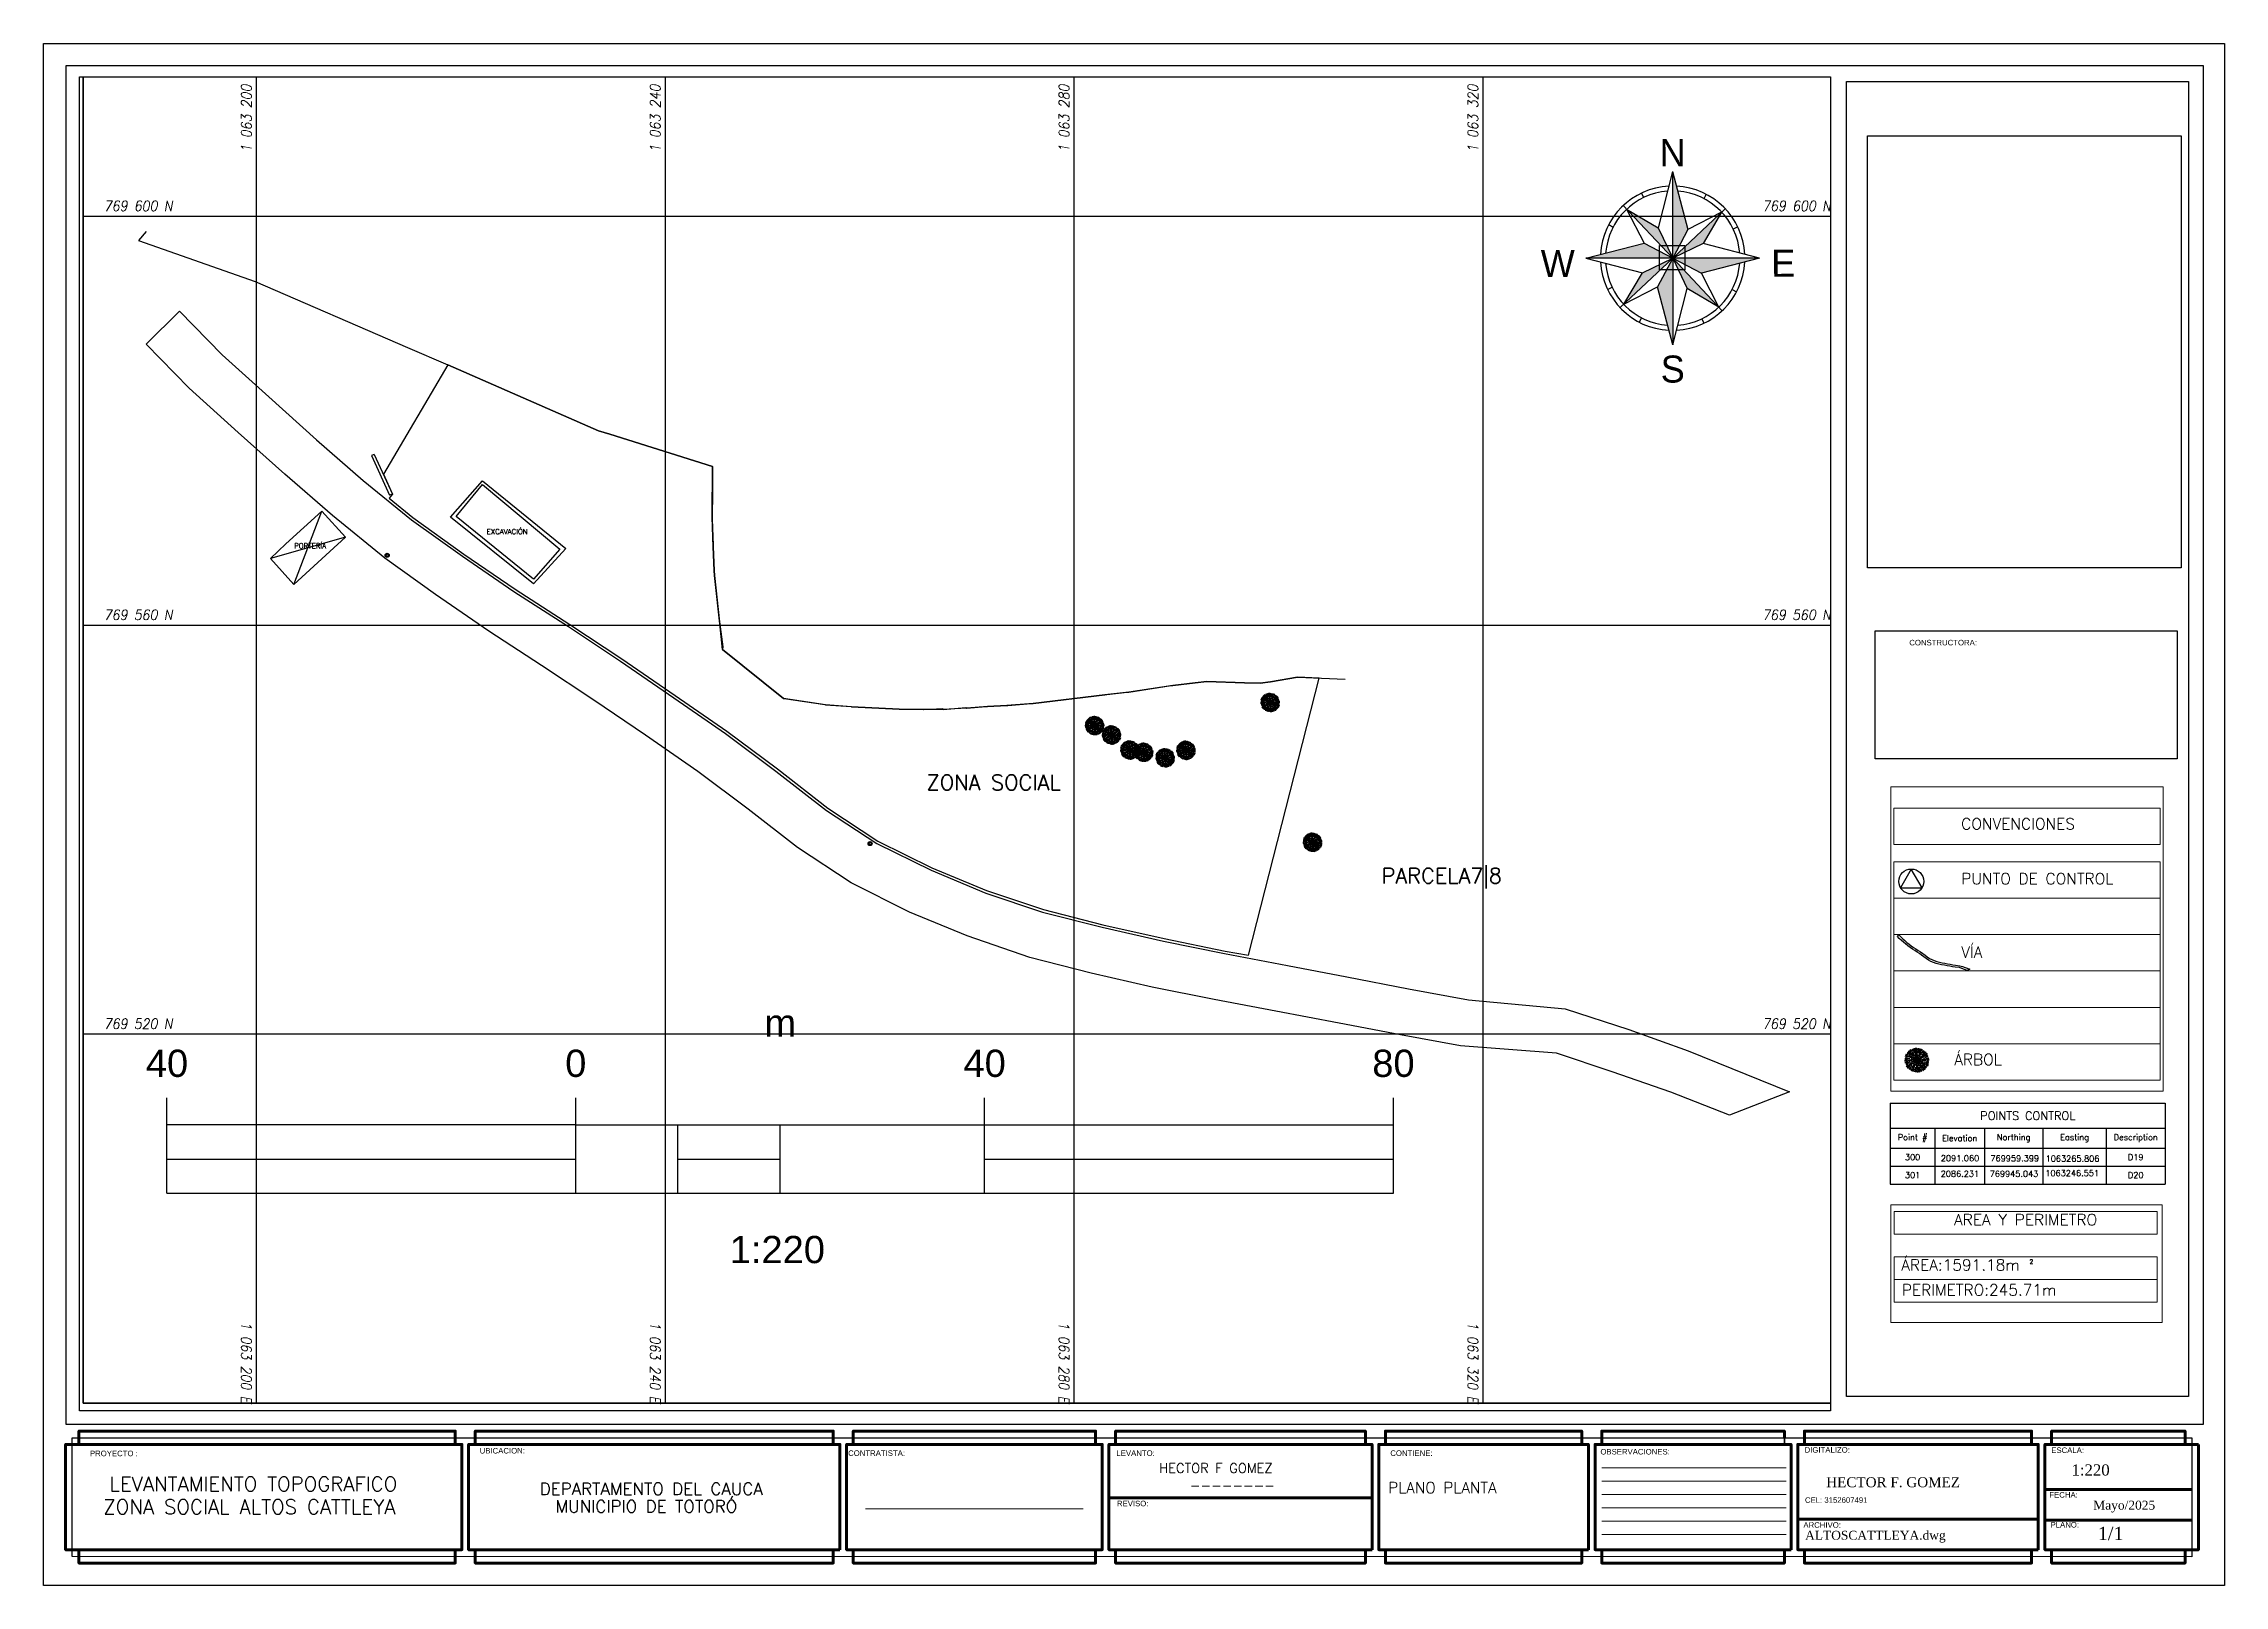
# Paper-space layout 'Layout1' of a CAD drawing. Header units: metres. Extents: x 10 to 980, y 5 to 691.
# The model-space entities are those that its viewports show. They can reach past a viewport. Long polylines and large blocks are cut down to what shows.
import ezdxf
from ezdxf.enums import TextEntityAlignment as Align

# ---------------------------------------------------------------- set-up
doc = ezdxf.new("R2010")
doc.units = ezdxf.units.M
for name, color, linetype in [('A-BLDG', 7, 'Continuous'), ('A.C CERCO', 54, 'Continuous'), ('A.C CONSTRUCCIONES', 7, 'Continuous'), ('A.C MALLA', 251, 'Continuous'), ('A.C PISCINA', 4, 'Continuous'), ('A.C VIA', 40, 'Continuous'), ('A.C ZONA SOCIAL', 102, 'Continuous'), ('C-ANNO-MATC-TEXT', 150, 'Continuous'), ('C-ANNO-TABL', 1, 'Continuous'), ('C-ANNO-TABL-TEXT', 150, 'Continuous'), ('C-ANNO-TABL-TITL', 150, 'Continuous'), ('C-ANNO-TABL-TTBL', 5, 'Continuous'), ('Cuadricula Coordenadas', 5, 'Continuous'), ('DELTA', 1, 'Continuous'), ('IMPRESION', 7, 'Continuous'), ('LONGITUD', 160, 'Continuous'), ('POSTE', 7, 'Continuous'), ('V-SITE-SCAN', 7, 'Continuous'), ('ÁRBOL', 104, 'Continuous')]:
    doc.layers.add(name, color=color, linetype=linetype)
doc.layers.add('TEXTO', color=7, linetype='Continuous', lineweight=20)
doc.styles.add('$2$North Arrow Text', font='BOD_R.TTF', dxfattribs={"height": 0.1})
doc.styles.add('Coordenadas', font='romans', dxfattribs={"width": 0.9, "height": 1.2})
doc.styles.add('S5', font='arial.ttf', dxfattribs={"height": 4})
doc.styles.add('Scale Bar', font='arial.ttf')
doc.styles.get("Standard").update_dxf_attribs({"font": 'simplex.shx'})
picture_1 = doc.add_image_def('image1.jpg', size_in_pixel=(3265, 4497))
picture_2 = doc.add_image_def('image2.png', size_in_pixel=(772, 742))

# ---------------------------------------------------------------- blocks, each defined once
blk = doc.blocks.new('Tree 6')
at = {"color": 0, "linetype": 'ByBlock', "lineweight": -2}
for p, q in [((-0.092, 0.014), (-0.121, 0.015)), ((-0.089, 0.03), (-0.118, 0.039)), ((-0.069, 0.015), (-0.117, 0.025)), ((-0.1, 0.008), (-0.116, 0.006)), ((-0.091, 0.041), (-0.112, 0.052)), ((-0.09, 0.049), (-0.11, 0.058)), ((-0.048, 0.019), (-0.102, 0.04)), ((-0.083, 0.057), (-0.098, 0.064)), ((-0.073, 0.058), (-0.097, 0.073)), ((-0.044, 0.002), (-0.094, 0.005)), ((-0.052, 0.048), (-0.089, 0.08)), ((-0.044, 0.024), (-0.085, 0.046)), ((-0.062, 0.07), (-0.083, 0.093)), ((-0.037, 0.024), (-0.079, 0.051)), ((-0.058, 0.08), (-0.071, 0.101)), ((-0.032, 0.041), (-0.069, 0.086)), ((-0.054, 0.087), (-0.066, 0.106)), ((-0.019, 0.005), (-0.057, 0.015)), ((-0.043, 0.09), (-0.053, 0.104)), ((-0.026, 0.043), (-0.051, 0.082)), ((-0.034, 0.087), (-0.048, 0.112)), ((-0.02, 0.039), (-0.043, 0.084)), ((0, 0), (-0.042, -0.001)), ((-0.014, 0.014), (-0.041, 0.042)), ((-0.021, 0.067), (-0.037, 0.114)), ((0, 0), (-0.037, 0.02)), ((0, 0), (-0.036, -0.022)), ((0, 0), (-0.034, 0.002)), ((0, 0), (-0.03, -0.015)), ((0, 0), (-0.028, 0.018)), ((-0.018, 0.092), (-0.025, 0.121)), ((0, 0), (-0.022, 0.036)), ((0, 0), (-0.02, -0.037)), ((0, 0), (-0.018, -0.028)), ((-0.007, 0.051), (-0.016, 0.109)), ((-0.005, 0.019), (-0.015, 0.057)), ((0, 0), (-0.015, 0.03)), ((-0.01, 0.099), (-0.011, 0.123)), ((-0.003, 0.102), (-0.004, 0.124)), ((-0.001, 0.05), (-0.003, 0.096)), ((0, 0), (-0.002, -0.034)), ((0, 0), (-0.001, 0.042)), ((0, 0), (0.02, 0.037)), ((0, 0), (0.002, 0.034)), ((0, 0), (0.018, 0.028)), ((0, 0), (0.036, 0.022)), ((0, 0), (0.03, 0.015)), ((0, 0), (0.042, 0.001)), ((0, 0), (0.015, -0.03)), ((0, 0), (0.001, -0.042)), ((0, 0), (0.034, -0.002)), ((0, 0), (0.037, -0.02)), ((0, 0), (0.028, -0.018)), ((0, 0), (0.022, -0.036)), ((0.002, 0.044), (0.005, 0.094)), ((0.005, 0.019), (0.015, 0.057)), ((0.008, 0.1), (0.006, 0.116)), ((0.014, 0.092), (0.015, 0.121)), ((0.014, 0.014), (0.042, 0.041)), ((0.015, 0.069), (0.025, 0.117)), ((0.019, 0.048), (0.04, 0.102)), ((0.019, 0.005), (0.057, 0.015)), ((0.024, 0.044), (0.046, 0.085)), ((0.024, 0.037), (0.051, 0.079)), ((0.03, 0.089), (0.039, 0.118)), ((0.039, 0.02), (0.084, 0.043)), ((0.041, 0.091), (0.052, 0.112)), ((0.041, 0.032), (0.086, 0.069)), ((0.043, 0.026), (0.082, 0.051)), ((0.048, 0.052), (0.08, 0.089)), ((0.049, 0.09), (0.058, 0.11)), ((0.05, 0.001), (0.096, 0.003)), ((0.051, 0.007), (0.109, 0.016)), ((0.057, 0.083), (0.064, 0.098)), ((0.058, 0.073), (0.073, 0.097)), ((0.067, 0.021), (0.114, 0.037)), ((0.07, 0.062), (0.093, 0.083)), ((0.08, 0.058), (0.101, 0.071)), ((0.087, 0.054), (0.106, 0.066)), ((0.087, 0.034), (0.112, 0.048)), ((0.09, 0.043), (0.104, 0.053)), ((0.092, 0.018), (0.121, 0.025)), ((0.099, 0.01), (0.123, 0.011)), ((0.102, 0.003), (0.124, 0.004)), ((-0.102, -0.003), (-0.124, -0.004)), ((-0.099, -0.01), (-0.123, -0.011)), ((-0.092, -0.018), (-0.121, -0.025)), ((-0.067, -0.021), (-0.114, -0.037)), ((-0.087, -0.034), (-0.112, -0.048)), ((-0.051, -0.007), (-0.109, -0.016)), ((-0.087, -0.054), (-0.106, -0.066)), ((-0.09, -0.043), (-0.104, -0.053)), ((-0.08, -0.058), (-0.101, -0.071)), ((-0.05, -0.001), (-0.096, -0.003)), ((-0.07, -0.062), (-0.093, -0.083)), ((-0.041, -0.032), (-0.086, -0.069)), ((-0.039, -0.02), (-0.084, -0.043)), ((-0.043, -0.026), (-0.082, -0.051)), ((-0.048, -0.052), (-0.08, -0.089)), ((-0.058, -0.073), (-0.073, -0.097)), ((-0.057, -0.083), (-0.064, -0.098)), ((-0.049, -0.09), (-0.058, -0.11)), ((-0.019, -0.005), (-0.057, -0.015)), ((-0.041, -0.091), (-0.052, -0.112)), ((-0.024, -0.037), (-0.051, -0.079)), ((-0.024, -0.044), (-0.046, -0.085)), ((-0.014, -0.014), (-0.042, -0.041)), ((-0.019, -0.048), (-0.04, -0.102)), ((-0.03, -0.089), (-0.039, -0.118)), ((-0.015, -0.069), (-0.025, -0.117)), ((-0.005, -0.019), (-0.015, -0.057)), ((-0.014, -0.092), (-0.015, -0.121)), ((-0.008, -0.1), (-0.006, -0.116)), ((-0.002, -0.044), (-0.005, -0.094)), ((0.001, -0.05), (0.003, -0.096)), ((0.003, -0.102), (0.004, -0.124)), ((0.005, -0.019), (0.015, -0.057)), ((0.007, -0.051), (0.016, -0.109)), ((0.01, -0.099), (0.011, -0.123)), ((0.014, -0.014), (0.041, -0.042)), ((0.018, -0.092), (0.025, -0.121)), ((0.019, -0.005), (0.057, -0.015)), ((0.02, -0.039), (0.043, -0.084)), ((0.021, -0.067), (0.037, -0.114)), ((0.026, -0.043), (0.051, -0.082)), ((0.032, -0.041), (0.069, -0.086)), ((0.034, -0.087), (0.048, -0.112)), ((0.037, -0.024), (0.079, -0.051)), ((0.043, -0.09), (0.053, -0.104)), ((0.044, -0.002), (0.094, -0.005)), ((0.044, -0.024), (0.085, -0.046)), ((0.048, -0.019), (0.102, -0.04)), ((0.052, -0.048), (0.089, -0.08)), ((0.054, -0.087), (0.066, -0.106)), ((0.058, -0.08), (0.071, -0.101)), ((0.062, -0.07), (0.083, -0.093)), ((0.069, -0.015), (0.117, -0.025)), ((0.073, -0.058), (0.097, -0.073)), ((0.083, -0.057), (0.098, -0.064)), ((0.089, -0.03), (0.118, -0.039)), ((0.09, -0.049), (0.11, -0.058)), ((0.091, -0.041), (0.112, -0.052)), ((0.092, -0.014), (0.121, -0.015)), ((0.1, -0.008), (0.116, -0.006))]:
    blk.add_line(p, q, dxfattribs=at)
blk = doc.blocks.new('VIA')
at = {"layer": 'A.C VIA', "elevation": 409.1, "flags": 128}
blk.add_lwpolyline([(835.07, 294.19), (835.91, 293.34), (836.82, 292.51), (837.76, 291.67), (838.67, 290.88), (839.61, 290.11), (840.61, 289.39), (841.62, 288.7), (842.69, 288.02), (843.7, 287.34), (844.75, 286.63), (845.76, 285.93), (846.75, 285.19), (847.73, 284.42), (848.72, 283.77), (849.78, 283.25), (850.85, 282.8), (851.96, 282.43), (853.13, 282.13), (854.33, 281.86), (855.52, 281.62), (856.76, 281.39), (857.91, 281.17), (859.13, 280.93), (860.3, 280.72), (862.19, 280.54), (863.44, 280.13), (864.6, 279.72), (866.58, 278.92), (865.41, 278.46), (864.25, 278.91), (863.11, 279.31), (862.02, 279.67), (860.14, 279.82), (858.97, 280.03), (857.76, 280.26), (856.53, 280.5), (855.32, 280.72), (854.11, 280.96), (852.92, 281.23), (851.71, 281.55), (850.49, 281.96), (849.36, 282.43), (848.22, 283), (847.17, 283.7), (846.2, 284.45), (845.22, 285.18), (844.2, 285.89), (843.18, 286.58), (842.16, 287.26), (841.13, 287.93), (840.08, 288.64), (839.09, 289.36), (838.07, 290.19), (837.13, 291), (836.22, 291.81), (835.27, 292.68), (834.42, 293.54), (835.07, 294.19)], dxfattribs=at)
blk = doc.blocks.new('*U85')
at = {"linetype": 'ByBlock', "lineweight": -2}
h = blk.add_hatch(color=0, dxfattribs=at)
h.paths.add_polyline_path([(-1, 1518), (0, 0), (263, 502)])
h.paths.add_polyline_path([(857, 806), (0, 0), (531, 256)])
h.paths.add_polyline_path([(1518, 1), (0, 0), (502, -263)])
h.paths.add_polyline_path([(0, 0), (256, -531), (806, -857)])
h.paths.add_polyline_path([(0, 0), (-263, -502), (1, -1518)])
h.paths.add_polyline_path([(0, 0), (-531, -256), (-857, -806)])
h.paths.add_polyline_path([(-502, 263), (-1518, -1), (0, 0)])
h.paths.add_polyline_path([(-256, 531), (-806, 857), (0, 0)])
at = {"color": 0, "linetype": 'ByBlock', "lineweight": -2}
for points in [[(-1, 1518), (-256, 531)], [(-1, 1518), (1, -1518)], [(-1, 1518), (263, 502)], [(0, 0), (-866, 921)], [(-806, 857), (-502, 263)], [(-806, 857), (-256, 531)], [(-548, 1139), (-510, 1060)], [(0, 0), (921, 866)], [(857, 806), (263, 502)], [(857, 806), (531, 256)], [(587, 1120), (546, 1042)], [(-1120, 587), (-1042, 546)], [(-256, 531), (0, 0)], [(263, 502), (0, 0)], [(1139, 548), (1060, 510)], [(-1518, -1), (-502, 263)], [(1518, 1), (-1518, -1)], [(-502, 263), (0, 0)], [(531, 256), (0, 0)], [(1518, 1), (502, -263)], [(1518, 1), (531, 256)], [(-1518, -1), (-531, -256)], [(0, 0), (-921, -866)], [(-857, -806), (-531, -256)], [(-531, -256), (0, 0)], [(0, 0), (-263, -502)], [(0, 0), (866, -921)], [(0, 0), (502, -263)], [(0, 0), (256, -531)], [(806, -857), (502, -263)], [(-1139, -548), (-1060, -510)], [(-857, -806), (-263, -502)], [(1, -1518), (-263, -502)], [(1, -1518), (256, -531)], [(806, -857), (256, -531)], [(1042, -546), (1120, -587)], [(-546, -1042), (-587, -1120)], [(510, -1060), (548, -1139)]]:
    blk.add_lwpolyline(points, dxfattribs=at)
for radius, start, end in [(1264, 93.02, 177.0299), (1177, 94.3684, 175.6815), (1264, 3.02, 87.0299), (1177, 4.3684, 85.6815), (1264, 183.02, 267.0299), (1177, 184.3684, 265.6815), (1264, 273.02, 357.0299), (1177, 274.3684, 355.6815)]:
    blk.add_arc((0, 0), radius, start, end, dxfattribs=at)
at = {"color": 0, "linetype": 'ByBlock', "lineweight": -2, "style": '$2$North Arrow Text'}
for s, p in [('N', (-1, 1469)), ('W', (-2012, -470)), ('E', (1936, -468)), ('S', (1, -2319))]:
    blk.add_text(s, height=473, rotation=0.0249, dxfattribs=at).set_placement(p, align=Align.BOTTOM_CENTER)
blk = doc.blocks.new('*U87')
for p, q in [((-181.82, 30.3), (-181.82, 42.42)), ((0, 30.3), (0, 42.42)), ((181.82, 30.3), (181.82, 42.42)), ((363.64, 30.3), (363.64, 42.42)), ((-181.82, 0), (-181.82, 30.3)), ((0, 30.3), (-181.82, 30.3)), ((0, 30.3), (363.64, 30.3)), ((0, 0), (0, 30.3)), ((45.45, 0), (45.45, 30.3)), ((90.91, 0), (90.91, 30.3)), ((181.82, 0), (181.82, 30.3)), ((363.64, 0), (363.64, 30.3)), ((-181.82, 15.15), (0, 15.15)), ((45.45, 15.15), (90.91, 15.15)), ((181.82, 15.15), (363.64, 15.15)), ((0, 0), (363.64, 0)), ((-181.82, 0), (0, 0))]:
    blk.add_line(p, q)
at = {"style": 'Scale Bar'}
for tag, p in [('Map.ScaleBar.Units.Label', (90.91, 65.99)), ('Map.ScaleBar.Div', (-181.82, 48.03)), ('Map.ScaleBar.Div0', (0, 48.03)), ('Map.ScaleBar.Div1', (181.82, 48.03)), ('Map.ScaleBar.Div2', (363.64, 48.03))]:
    blk.add_attdef(tag, text='', height=12.12, dxfattribs=at).set_placement(p, align=Align.BOTTOM_CENTER)
blk.add_attdef('Map.ScaleBar.ScaleRatio', text='', height=12.12, dxfattribs=at).set_placement((89.64, -19.02), align=Align.TOP_CENTER)

msp = doc.modelspace()

# ---------------------------------------------------------------- linework, layer by layer
at = {"layer": 'A.C CERCO', "elevation": 2044.78, "flags": 128}
msp.add_lwpolyline([(1063189.18, 769598.49), (1063188.45, 769597.62), (1063199.86, 769593.6), (1063214.75, 769587.16), (1063218.71, 769585.44), (1063233.46, 769579.01)], dxfattribs=at)
at = {"layer": 'A.C CONSTRUCCIONES'}
msp.add_lwpolyline([(1063183.04, 769614.22), (1063354.02, 769614.22), (1063354.02, 769483.88), (1063183.04, 769483.88)], close=True, dxfattribs=at)
at = {"layer": 'A.C CONSTRUCCIONES', "flags": 128}
for points, elevation in [([(1063211.51, 769576.69), (1063211.24, 769576.57)], 2048.82), ([(1063211.24, 769576.57), (1063213.01, 769572.7)], 2048.82), ([(1063211.51, 769576.69), (1063213.29, 769572.81)], 2048.82), ([(1063213.29, 769572.81), (1063213.01, 769572.7)], 2048.82), ([(1063218.97, 769570.55), (1063222.09, 769574.11), (1063230.26, 769567.47), (1063227.09, 769564.04), (1063218.97, 769570.55)], 2050.78), ([(1063203.65, 769563.98), (1063201.34, 769566.52), (1063202.86, 769567.94), (1063206.39, 769571.14)], 2048.91), ([(1063203.65, 769563.98), (1063206.39, 769571.14), (1063208.7, 769568.6), (1063201.34, 769566.52)], 2048.91), ([(1063206.39, 769571.14), (1063208.7, 769568.6), (1063207.17, 769567.19), (1063203.65, 769563.98)], 2048.91)]:
    msp.add_lwpolyline(points, dxfattribs=dict(at, elevation=elevation))
at = {"layer": 'A.C MALLA', "flags": 128}
for points, elevation in [([(1063233.46, 769579.01), (1063234.54, 769578.66), (1063244.61, 769575.52), (1063244.6, 769572.95), (1063244.56, 769570.55), (1063244.56, 769570.36), (1063244.66, 769567.79), (1063244.67, 769567.66), (1063244.76, 769565.32), (1063244.78, 769564.84), (1063245.27, 769560.31), (1063245.35, 769559.82), (1063245.62, 769557.86), (1063245.57, 769557.6), (1063251.56, 769552.8), (1063251.61, 769552.8), (1063251.61, 769552.8)], 2044.78), ([(1063251.61, 769552.8), (1063255.59, 769552.22), (1063255.64, 769552.19), (1063255.64, 769552.19), (1063258.16, 769552.02), (1063258.21, 769552.01), (1063262.87, 769551.77), (1063265.21, 769551.73), (1063265.25, 769551.74), (1063267.15, 769551.83), (1063267.18, 769551.75), (1063269.37, 769551.94), (1063269.47, 769551.86), (1063271.34, 769552.03), (1063271.52, 769552.02), (1063273.4, 769552.12), (1063273.51, 769552.13), (1063275.78, 769552.32), (1063275.98, 769552.32), (1063282.99, 769553.17), (1063283.18, 769553.21), (1063285.17, 769553.43), (1063285.32, 769553.42), (1063289.47, 769554.08), (1063289.65, 769554.1), (1063291.83, 769554.35), (1063292.95, 769554.48), (1063296.66, 769554.35), (1063298.19, 769554.31), (1063299.18, 769554.44), (1063301.84, 769554.89), (1063301.88, 769554.91), (1063306.49, 769554.69)], 2052.06)]:
    msp.add_lwpolyline(points, dxfattribs=dict(at, elevation=elevation))
at = {"layer": 'A.C PISCINA', "elevation": 2049.84, "flags": 128}
msp.add_lwpolyline([(1063219.52, 769570.63), (1063222.09, 769573.73), (1063229.65, 769567.42), (1063227.1, 769564.49), (1063219.52, 769570.63)], dxfattribs=at)
at = {"layer": 'A.C VIA', "elevation": 2045.52, "flags": 128}
msp.add_lwpolyline([(1063192.44, 769590.71), (1063196.64, 769586.44), (1063201.18, 769582.31), (1063205.87, 769578.13), (1063210.41, 769574.14), (1063215.15, 769570.3), (1063220.13, 769566.72), (1063225.15, 769563.28), (1063230.5, 769559.84), (1063235.59, 769556.46), (1063240.81, 769552.89), (1063245.86, 769549.39), (1063250.81, 769545.72), (1063255.74, 769541.86), (1063260.68, 769538.62), (1063265.98, 769536.01), (1063271.34, 769533.78), (1063276.9, 769531.91), (1063282.71, 769530.43), (1063288.72, 769529.07), (1063294.68, 769527.86), (1063300.87, 769526.71), (1063306.65, 769525.59), (1063312.71, 769524.41), (1063318.57, 769523.34), (1063328.01, 769522.44), (1063334.25, 769520.42), (1063340.07, 769518.34), (1063349.98, 769514.34), (1063344.11, 769512.06), (1063338.35, 769514.31), (1063332.61, 769516.3), (1063327.18, 769518.13), (1063317.79, 769518.84), (1063311.93, 769519.91), (1063305.9, 769521.05), (1063299.72, 769522.24), (1063293.68, 769523.37), (1063287.61, 769524.56), (1063281.66, 769525.93), (1063275.65, 769527.49), (1063269.51, 769529.58), (1063263.88, 769531.91), (1063258.16, 769534.77), (1063252.93, 769538.23), (1063248.08, 769541.98), (1063243.17, 769545.68), (1063238.06, 769549.21), (1063232.99, 769552.66), (1063227.87, 769556.05), (1063222.71, 769559.39), (1063217.49, 769562.98), (1063212.53, 769566.54), (1063207.41, 769570.7), (1063202.75, 769574.75), (1063198.18, 769578.82), (1063193.41, 769583.18), (1063189.18, 769587.48), (1063192.44, 769590.71)], dxfattribs=at)
at = {"layer": 'A.C ZONA SOCIAL', "elevation": 2051.82, "flags": 128}
msp.add_lwpolyline([(1063297.03, 769527.69), (1063303.95, 769554.81), (1063303.95, 769554.81), (1063301.84, 769554.89), (1063299.18, 769554.44), (1063298.19, 769554.31), (1063296.66, 769554.35), (1063292.95, 769554.48), (1063291.83, 769554.35), (1063289.65, 769554.1), (1063285.32, 769553.42), (1063282.99, 769553.17), (1063275.98, 769552.32), (1063273.4, 769552.12), (1063271.52, 769552.02), (1063269.47, 769551.86), (1063267.18, 769551.75), (1063265.21, 769551.73), (1063262.87, 769551.77), (1063258.21, 769552.01), (1063255.64, 769552.19), (1063251.56, 769552.8), (1063245.57, 769557.6), (1063245.35, 769559.82), (1063244.78, 769564.84), (1063244.76, 769565.32), (1063244.67, 769567.66), (1063244.56, 769570.55), (1063244.61, 769575.52), (1063234.54, 769578.66), (1063233.46, 769579.01), (1063218.71, 769585.44), (1063212.4, 769574.75), (1063213.29, 769572.81), (1063212.95, 769572.42), (1063215.29, 769570.52), (1063220.27, 769566.94), (1063225.29, 769563.5), (1063230.64, 769560.06), (1063235.73, 769556.68), (1063240.95, 769553.11), (1063246, 769549.61), (1063250.95, 769545.94), (1063255.88, 769542.08), (1063260.76, 769538.87), (1063266.06, 769536.26), (1063271.41, 769534.02), (1063276.97, 769532.16), (1063282.79, 769530.68), (1063288.79, 769529.32), (1063294.75, 769528.11), (1063297.03, 769527.69)], dxfattribs=at)
at = {"layer": 'Cuadricula Coordenadas', "color": 8}
for p, q in [((1063200, 769483.88), (1063200, 769614.22)), ((1063240, 769483.88), (1063240, 769614.22)), ((1063280, 769483.88), (1063280, 769614.22)), ((1063320, 769483.88), (1063320, 769614.22)), ((1063183.04, 769600), (1063354.02, 769600)), ((1063183.04, 769560), (1063354.02, 769560)), ((1063183.04, 769520), (1063354.02, 769520))]:
    msp.add_line(p, q, dxfattribs=at)
at = {"layer": 'Cuadricula Coordenadas', "color": 5}
msp.add_lwpolyline([(1063183.04, 769614.22), (1063183.04, 769483.88), (1063354.02, 769483.88), (1063354.02, 769614.22), (1063183.04, 769614.22), (1063183.04, 769614.22)], dxfattribs=at)
at = {"layer": 'DELTA', "elevation": -3.74, "flags": 128}
msp.add_lwpolyline([(1063212.77, 769567.02), (1063212.59, 769566.72), (1063212.94, 769566.72)], close=True, dxfattribs=at)
at = {"layer": 'DELTA', "flags": 128}
msp.add_lwpolyline([(1063260.02, 769538.82), (1063259.84, 769538.52), (1063260.19, 769538.52)], close=True, dxfattribs=at)
at = {"layer": 'DELTA'}
for centre in [(1063212.77, 769566.82, 2049.18), (1063260.02, 769538.62, 2052.93)]:
    msp.add_circle(centre, 0.2, dxfattribs=at)

# ---------------------------------------------------------------- block references
at = {"layer": 'ÁRBOL', "xscale": 7.645006540321809, "yscale": 7.645006540321809, "zscale": 7.645006540321809}
for p in [(1063299.16, 769552.42, 2862.18), (1063281.99, 769550.16, 2862.18), (1063283.64, 769549.24, 2862.18), (1063285.43, 769547.77, 2862.18), (1063286.79, 769547.55, 2862.18), (1063288.89, 769547.01, 2862.18), (1063290.92, 769547.74, 2862.18), (1063303.31, 769538.75, 2862.18)]:
    msp.add_blockref('Tree 6', p, dxfattribs=at)

# ---------------------------------------------------------------- texts
at = {"layer": 'C-ANNO-MATC-TEXT', "attachment_point": 1}
for s, heights, insert, char_height in [('EXCAVACIÓN', [0], (1063222.5, 769569.39, 2050), 0.5), ('PORTERÍA', [0.646], (1063203.67, 769568, 2048.91), 0.5), ('ZONA SOCIAL', [0], (1063265.55, 769545.35, 2047), 1.5), ('PARCELA7|8', [0], (1063310.07, 769536.23, 2046), 1.5)]:
    msp.add_mtext_dynamic_manual_height_columns(s, width=15.1844, gutter_width=0.353, heights=heights, dxfattribs=dict(at, insert=insert, char_height=char_height))
at = {"layer": 'Cuadricula Coordenadas', "color": 7, "style": 'Coordenadas', "oblique": 10, "width": 0.9}
for s, rotation, p in [(' 1 063 200 E', 90, (1063199, 769614.22)), (' 1 063 240 E', 90, (1063239, 769614.22)), (' 1 063 280 E', 90, (1063279, 769614.22)), (' 1 063 320 E', 90, (1063319, 769614.22)), (' 1 063 200 E', 270, (1063199, 769483.88)), (' 1 063 240 E', 270, (1063239, 769483.88)), (' 1 063 280 E', 270, (1063279, 769483.88)), (' 1 063 320 E', 270, (1063319, 769483.88))]:
    msp.add_text(s, height=1, rotation=rotation, dxfattribs=at).set_placement(p, align=Align.MIDDLE_RIGHT)
for s, p in [('   769 600 N', (1063183.04, 769601)), ('   769 560 N', (1063183.04, 769561)), ('   769 520 N', (1063183.04, 769521))]:
    msp.add_text(s, height=1, dxfattribs=at).set_placement(p, align=Align.MIDDLE_LEFT)
for s, p in [('   769 600 N', (1063354.02, 769601)), ('   769 560 N', (1063354.02, 769561)), ('   769 520 N', (1063354.02, 769521))]:
    msp.add_text(s, height=1, dxfattribs=at).set_placement(p, align=Align.MIDDLE_RIGHT)

psp = doc.layouts.get("Layout1")

# ---------------------------------------------------------------- linework, layer by layer
at = {"layer": 'A-BLDG'}
psp.add_lwpolyline([(824.6, 429.41), (958.91, 429.41), (958.91, 372.56), (824.6, 372.56)], close=True, dxfattribs=at)
at = {"layer": 'A.C CONSTRUCCIONES'}
psp.add_lwpolyline([(25.99, 675.8), (804.7, 675.8), (804.7, 82.67), (25.99, 82.67)], close=True, dxfattribs=at)
at = {"layer": 'C-ANNO-TABL', "color": 1, "linetype": 'Continuous', "lineweight": -3}
for p, q in [((831.27, 208.24), (851.13, 208.24)), ((851.13, 208.24), (873.14, 208.24)), ((851.13, 208.24), (851.13, 199.38)), ((873.14, 208.24), (899.19, 208.24)), ((873.14, 208.24), (873.14, 199.38)), ((899.19, 208.24), (927.27, 208.24)), ((899.19, 208.24), (899.19, 199.38)), ((927.27, 208.24), (953.58, 208.24)), ((927.27, 208.24), (927.27, 199.38)), ((831.27, 199.38), (851.13, 199.38)), ((851.13, 199.38), (873.14, 199.38)), ((851.13, 199.38), (851.13, 191.42)), ((873.14, 199.38), (899.19, 199.38)), ((873.14, 199.38), (873.14, 191.42)), ((899.19, 199.38), (927.27, 199.38)), ((899.19, 199.38), (899.19, 191.42)), ((927.27, 199.38), (953.58, 199.38)), ((927.27, 199.38), (927.27, 191.42)), ((831.27, 191.42), (851.13, 191.42)), ((851.13, 191.42), (873.14, 191.42)), ((851.13, 191.42), (851.13, 183.45)), ((873.14, 191.42), (899.19, 191.42)), ((873.14, 191.42), (873.14, 183.45)), ((899.19, 191.42), (927.27, 191.42)), ((899.19, 191.42), (899.19, 183.45)), ((927.27, 191.42), (953.58, 191.42)), ((927.27, 191.42), (927.27, 183.45))]:
    psp.add_line(p, q, dxfattribs=at)
at = {"layer": 'C-ANNO-TABL-TTBL', "color": 5, "linetype": 'Continuous', "lineweight": -3}
for p, q in [((831.27, 219.39), (953.58, 219.39)), ((831.27, 219.39), (831.27, 208.24)), ((953.58, 219.39), (953.58, 208.24)), ((831.27, 208.24), (831.27, 199.38)), ((953.58, 208.24), (953.58, 199.38)), ((831.27, 199.38), (831.27, 191.42)), ((953.58, 199.38), (953.58, 191.42)), ((831.27, 191.42), (831.27, 183.45)), ((953.58, 191.42), (953.58, 183.45)), ((831.27, 183.45), (851.13, 183.45)), ((851.13, 183.45), (873.14, 183.45)), ((873.14, 183.45), (899.19, 183.45)), ((899.19, 183.45), (927.27, 183.45)), ((927.27, 183.45), (953.58, 183.45))]:
    psp.add_line(p, q, dxfattribs=at)
at = {"layer": 'DELTA', "flags": 128}
psp.add_lwpolyline([(845.39, 315.22), (840.59, 323.52), (835.8, 315.22)], close=True, dxfattribs=at)
at = {"layer": 'DELTA'}
psp.add_circle((840.59, 317.99), 5.54, dxfattribs=at)
at = {"layer": 'IMPRESION'}
for points in [[(979.86, 690.53), (979.86, 5), (10, 5), (10, 690.53)], [(19.88, 76.61), (970.5, 76.61), (970.5, 680.63), (19.88, 680.63)]]:
    psp.add_lwpolyline(points, close=True, dxfattribs=at)
at = {"layer": 'IMPRESION', "color": 7, "lineweight": 25}
psp.add_lwpolyline([(965.34, 70.64), (965.34, 17.68), (22.72, 17.84), (22.72, 70.64)], close=True, dxfattribs=at)
at = {"layer": 'IMPRESION', "color": 7, "lineweight": 70}
for points in [[(25.69, 67.68), (25.69, 73.61), (186.3, 73.61), (193.06, 73.61), (193.06, 67.68)], [(361.15, 73.61), (201.95, 73.61), (201.95, 67.68)], [(361.15, 67.68), (361.15, 73.61), (361.15, 70.64)], [(370.05, 67.68), (370.05, 73.61), (383.71, 73.61), (477.87, 73.61), (477.87, 67.68)], [(486.76, 67.68), (486.76, 73.61), (597.84, 73.61), (597.84, 67.68)], [(606.73, 67.68), (606.73, 73.61), (694.03, 73.61), (694.03, 67.68)], [(702.92, 67.68), (702.92, 73.61), (784.19, 73.61), (784.19, 70.64)], [(793.08, 67.68), (793.08, 73.61), (894.12, 73.61), (894.12, 67.68)], [(903.01, 67.68), (903.01, 73.61), (962.38, 73.61), (962.38, 67.68)], [(483.8, 43.92), (600.8, 43.92)], [(900.05, 47.68), (965.34, 47.68)], [(790.11, 34.44), (897.08, 34.44)], [(900.05, 33.95), (965.34, 33.95)], [(193.06, 20.81), (193.06, 14.88), (186.3, 14.88), (25.69, 14.88), (25.69, 20.81)], [(201.95, 20.81), (201.95, 14.88), (361.15, 14.88), (361.15, 20.81)], [(370.05, 20.81), (370.05, 14.88), (383.71, 14.88), (477.87, 14.88), (477.87, 20.81)], [(597.84, 20.81), (597.84, 14.88), (486.76, 14.88), (486.76, 20.81)], [(694.03, 20.81), (694.03, 14.88), (606.73, 14.88), (606.73, 20.81)], [(784.19, 20.81), (784.19, 14.88), (702.92, 14.88), (702.92, 20.81)], [(894.12, 20.81), (894.12, 14.88), (793.08, 14.88), (793.08, 20.81)], [(962.38, 20.81), (962.38, 14.88), (903.01, 14.88), (903.01, 20.81)]]:
    psp.add_lwpolyline(points, dxfattribs=at)
at = {"layer": 'IMPRESION', "color": 7, "lineweight": 35}
psp.add_lwpolyline([(784.19, 73.61), (784.19, 67.68)], dxfattribs=at)
at = {"layer": 'IMPRESION', "color": 7, "lineweight": 60}
for points in [[(183.33, 20.81), (19.76, 20.81), (19.76, 67.68), (183.33, 67.68), (196.02, 67.68), (196.02, 20.81), (183.33, 20.81)], [(377.78, 20.81), (367.08, 20.81), (367.08, 67.68), (380.74, 67.68), (480.83, 67.68), (480.83, 20.81), (377.78, 20.81)]]:
    psp.add_lwpolyline(points, dxfattribs=at)
for points in [[(364.12, 20.81), (198.99, 20.81), (198.99, 67.68), (364.12, 67.68)], [(600.8, 20.81), (483.8, 20.81), (483.8, 67.68), (600.8, 67.68)], [(696.99, 20.81), (603.76, 20.81), (603.76, 67.68), (696.99, 67.68)], [(787.15, 20.81), (699.96, 20.81), (699.96, 67.68), (787.15, 67.68)], [(897.08, 20.81), (790.11, 20.81), (790.11, 67.68), (897.08, 67.68)], [(968.31, 67.68), (968.31, 20.81), (900.05, 20.81), (900.05, 67.68)]]:
    psp.add_lwpolyline(points, close=True, dxfattribs=at)
at = {"layer": 'IMPRESION', "color": 7, "lineweight": 0}
for points in [[(703.04, 57.29), (785.02, 57.29)], [(703.04, 51.36), (785.02, 51.36)], [(375.48, 39), (472.37, 39)], [(703.04, 45.43), (785.02, 45.43)], [(703.04, 39.5), (785.02, 39.5)], [(703.04, 33.57), (785.02, 33.57)], [(703.04, 27.64), (785.02, 27.64)]]:
    psp.add_lwpolyline(points, dxfattribs=at)
at = {"layer": 'POSTE'}
psp.add_lwpolyline([(811.8, 673.62), (963.85, 673.62), (963.85, 88.97), (811.8, 88.97)], close=True, dxfattribs=at)
at = {"layer": 'TEXTO'}
for points in [[(831.52, 224.68), (952.63, 224.68), (952.63, 360.02), (831.52, 360.02)], [(832.84, 350.55), (951.36, 350.55), (951.36, 334.36), (832.84, 334.36)], [(832.84, 326.77), (951.36, 326.77), (951.36, 310.58), (832.84, 310.58)], [(832.84, 310.58), (951.36, 310.58), (951.36, 294.39), (832.84, 294.39)], [(832.84, 294.39), (951.36, 294.39), (951.36, 278.2), (832.84, 278.2)], [(832.84, 278.2), (951.36, 278.2), (951.36, 262.01), (832.84, 262.01)], [(832.84, 262.01), (951.36, 262.01), (951.36, 245.82), (832.84, 245.82)], [(832.84, 245.82), (951.36, 245.82), (951.36, 229.62), (832.84, 229.62)], [(831.52, 174.23), (952.18, 174.23), (952.18, 121.88), (831.52, 121.88)], [(832.95, 171.24), (950, 171.24), (950, 161.17), (832.95, 161.17)], [(832.95, 151.1), (950, 151.1), (950, 141.03), (832.95, 141.03)], [(832.95, 141.03), (950, 141.03), (950, 130.96), (832.95, 130.96)]]:
    psp.add_lwpolyline(points, close=True, dxfattribs=at)

# ---------------------------------------------------------------- block references
at = {"layer": 'A.C CONSTRUCCIONES', "xscale": 0.0254, "yscale": 0.0254, "zscale": 0.0254}
psp.add_blockref('*U85', (734.5, 595.12), dxfattribs=at)
at = {"layer": 'A.C VIA'}
psp.add_blockref('VIA', (0, 0), dxfattribs=at)
at = {"layer": 'C-ANNO-TABL-TEXT'}
psp.add_blockref('*U87', (246.68, 179.41), dxfattribs=at).add_auto_attribs({'Map.ScaleBar.Div2': '80', 'Map.ScaleBar.Div1': '40', 'Map.ScaleBar.Div0': '0', 'Map.ScaleBar.Units.Label': 'm', 'Map.ScaleBar.ScaleRatio': '1:220', 'Map.ScaleBar.Div': '40'})
at = {"layer": 'ÁRBOL', "xscale": 44.33874538133904, "yscale": 44.33874538133904, "zscale": 44.33874538133904}
psp.add_blockref('Tree 6', (843.09, 238.51, 16599.81), dxfattribs=at)

# ---------------------------------------------------------------- texts
at = {"layer": 'C-ANNO-MATC-TEXT'}
for s, height, p in [('CONVENCIONES', 5, (862.82, 341.1)), ('PUNTO DE CONTROL', 5, (862.82, 316.72)), ('VÍA', 5, (862.82, 284.07)), ('ÁRBOL', 5, (859.71, 236.31)), ('AREA Y PERIMETRO', 5, (859.62, 165.11)), ('ÁREA:1591.18m', 5, (836.17, 144.97)), ('2', 2, (893.16, 147.93)), ('PERIMETRO:245.71m', 5, (836.4, 133.86))]:
    psp.add_text(s, height=height, dxfattribs=at).set_placement(p)
at = {"layer": 'C-ANNO-TABL-TEXT', "color": 150, "linetype": 'Continuous', "lineweight": -3, "char_height": 2.656, "attachment_point": 5}
for s, insert in [('300', (841.2, 195.4)), ('D19', (940.43, 195.4)), ('D20', (940.43, 187.43))]:
    psp.add_mtext(s, dxfattribs=dict(at, insert=insert))
at = {"layer": 'C-ANNO-TABL-TEXT', "color": 150, "linetype": 'Continuous', "lineweight": -3, "insert": (841.2, 187.43), "char_height": 2.656, "width": 6.7039, "attachment_point": 5}
psp.add_mtext('301', dxfattribs=at)
at = {"layer": 'C-ANNO-TABL-TITL', "color": 150, "linetype": 'Continuous', "lineweight": -3, "attachment_point": 5}
for s, insert, char_height in [('POINTS CONTROL', (892.43, 213.82), 3.7188), ('Point #', (841.2, 203.81), 2.656), ('Elevation', (862.13, 203.81), 2.656), ('Northing', (886.16, 203.81), 2.656), ('Easting', (913.23, 203.81), 2.656), ('Description', (940.43, 203.81), 2.6563), ('769959.399', (886.63, 194.88), 2.656), ('1063265.806', (912.32, 194.74), 2.6563), ('2086.231', (862.24, 188.02), 2.656), ('769945.043', (886.3, 188.02), 2.656), ('1063246.551', (912.17, 188.3), 2.6563)]:
    psp.add_mtext(s, dxfattribs=dict(at, insert=insert, char_height=char_height))
at = {"layer": 'LONGITUD', "insert": (853.76, 196.24), "char_height": 2.656, "width": 15.8048, "attachment_point": 1}
psp.add_mtext('2091.060', dxfattribs=at)
at = {"layer": 'TEXTO', "color": 7, "lineweight": 35}
for s, height, p in [('HECTOR F GOMEZ', 4.2487, (506.14, 55.03)), ('LEVANTAMIENTO TOPOGRAFICO', 6.4225, (39.26, 46.89)), ('DEPARTAMENTO DEL CAUCA', 5.4344, (230.62, 45.19)), ('ZONA SOCIAL ALTOS CATTLEYA', 6.4225, (36.53, 36.72)), ('MUNICIPIO DE TOTORÓ', 5.4344, (237.67, 37.41))]:
    psp.add_text(s, height=height, dxfattribs=at).set_placement(p)
psp.add_text('--------', height=4.249, dxfattribs=at).set_placement((538.68, 47.36), align=Align.CENTER)
at = {"layer": 'TEXTO', "color": 7, "lineweight": 35, "attachment_point": 1, "style": 'S5'}
for s, insert, char_height, width in [('CONSTRUCTORA:', (839.73, 425.42), 2.4702, 70.1089), ('PROYECTO :', (30.6, 64.91), 2.47, 70.1089), ('UBICACION:', (203.93, 66.11), 2.47, 70.1089), ('CONTRATISTA:', (367.79, 65.03), 2.4702, 70.1089), ('LEVANTO:', (487.12, 65.03), 2.47, 70.1089), ('CONTIENE:', (608.92, 65.03), 2.47, 70.1089), ('OBSERVACIONES:', (702.35, 65.67), 2.4702, 70.1089), ('DIGITALIZO:', (793.18, 66.48), 2.4702, 70.1089), ('ESCALA:', (902.86, 66.32), 2.47, 70.1089), ('{\\fBookman Old Style|b0|i0|c0|p18;1:220}', (911.85, 58.79), 4.9404, 184.3403), ('{\\fBookman Old Style|b0|i0|c0|p18;HECTOR F. GOMEZ}', (802.78, 53.09), 4.4463, 184.3403), ('REVISO:', (487.35, 42.63), 2.47, 70.1089), ('CEL: 3152607491', (793.32, 44.18), 2.4702, 70.1089), ('FECHA:', (902.02, 46.49), 2.47, 70.1089), ('{\\fBookman Old Style|b0|i0|c0|p18;Mayo/2025}', (921.56, 42.65), 3.9523, 184.3403), ('ARCHIVO:', (792.64, 33.09), 2.47, 70.1089), ('{\\fBookman Old Style|b0|i0|c0|p18;ALTOSCATTLEYA.dwg    }', (793.4, 29.27), 3.9523, 184.3403), ('PLANO:', (902.56, 33.19), 2.47, 70.1089), ('{\\fBookman Old Style|b0|i0|c0|p18;1/1}', (923.56, 31.05), 5.9284, 184.3403)]:
    psp.add_mtext(s, dxfattribs=dict(at, insert=insert, char_height=char_height, width=width))
at = {"layer": 'TEXTO', "color": 7, "lineweight": 35, "insert": (607.95, 50.92), "char_height": 4.9404, "width": 184.3403, "attachment_point": 1}
psp.add_mtext('PLANO PLANTA ', dxfattribs=at)

# ---------------------------------------------------------------- pictures from other files: only their frames are drawn
at = {"layer": 'A.C CONSTRUCCIONES'}
image = psp.add_image(picture_2, insert=(728.58, 590), size_in_units=(11.27, 10.83), dxfattribs=at)
image.dxf.flags = 15
at = {"layer": 'V-SITE-SCAN'}
image = psp.add_image(picture_1, insert=(821.17, 457.41), size_in_units=(139.5, 192.13), dxfattribs=at)
image.dxf.flags = 7

# ---------------------------------------------------------------- viewports
at = {"layer": 'A.C CONSTRUCCIONES', "view_target_point": (1063268.33, 769548.39)}
psp.add_viewport(center=(415.34, 379.24), size=(778.72, 593.126), view_center_point=(0, 0), view_height=130.4877, dxfattribs=at)

doc.saveas('drawing.dxf')
